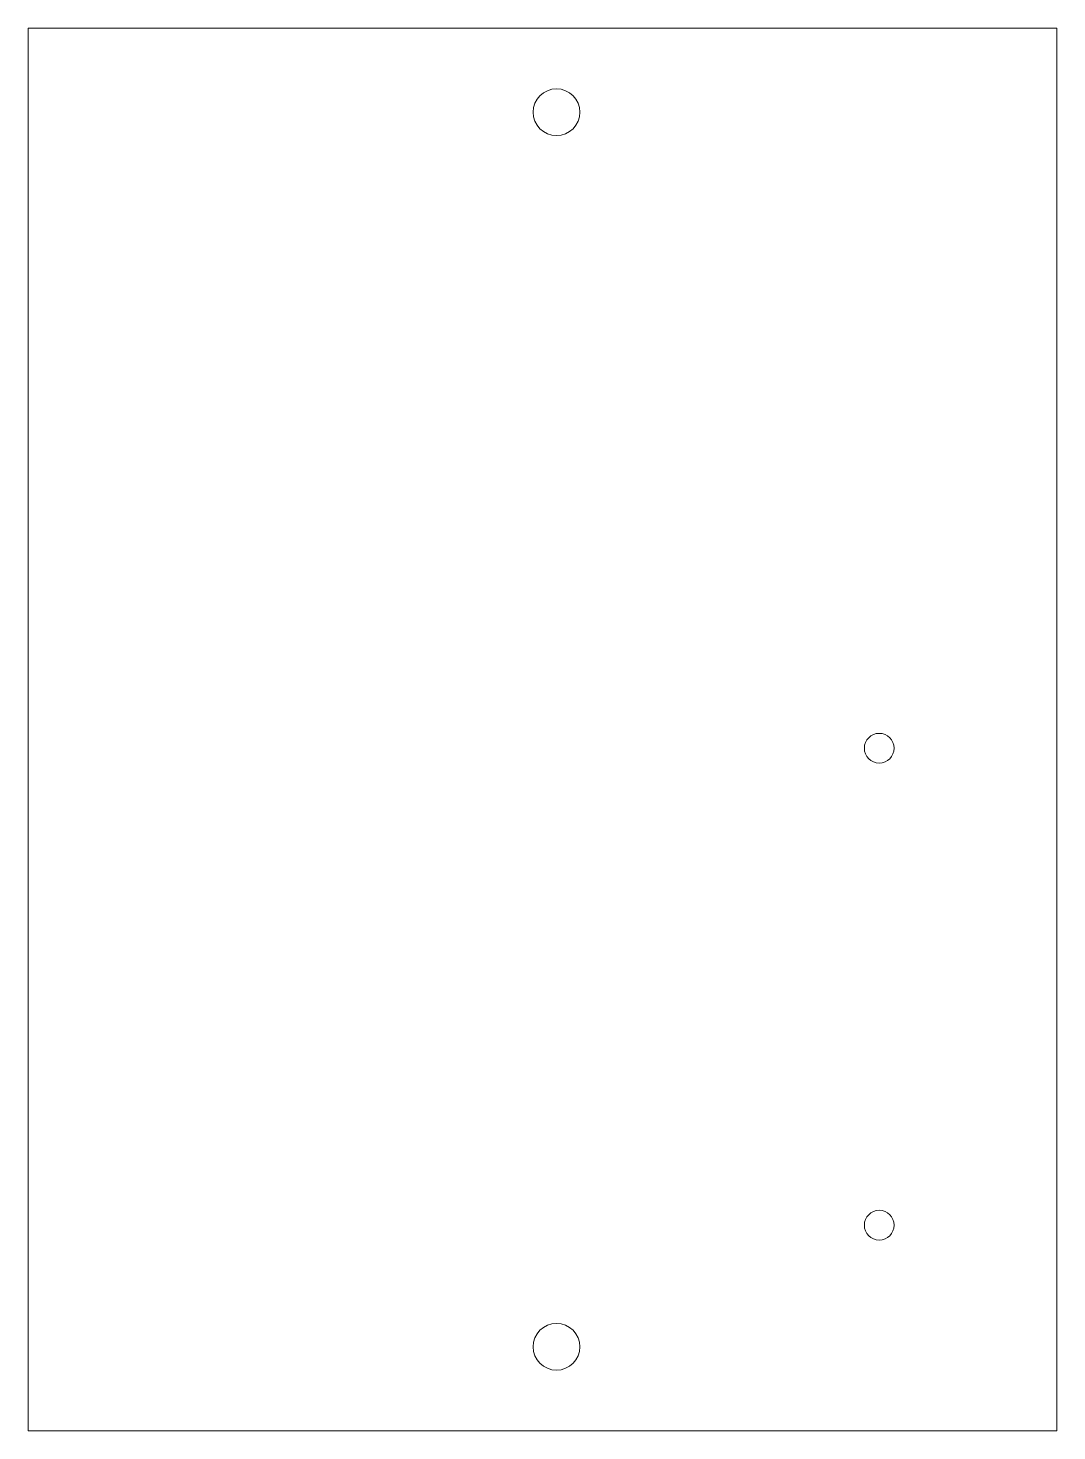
# Model space of a CAD drawing. Header units: millimetres. Extents: x 0 to 110, y 0 to 150.
import ezdxf

# ---------------------------------------------------------------- set-up
doc = ezdxf.new("R2010")
doc.units = ezdxf.units.MM
doc.layers.get('0').update_dxf_attribs({"linetype": 'CONTINUOUS', "lineweight": 0})

msp = doc.modelspace()

# ---------------------------------------------------------------- linework, layer by layer
for p, q in [((110, 150), (0, 150)), ((0, 150), (0, 0)), ((110, 0), (110, 150)), ((0, 0), (110, 0))]:
    msp.add_line(p, q)
for centre, radius in [((56.5, 141), 2.5), ((91, 73), 1.59), ((91, 22), 1.59), ((56.5, 9), 2.5)]:
    msp.add_circle(centre, radius)

doc.saveas('drawing.dxf')
